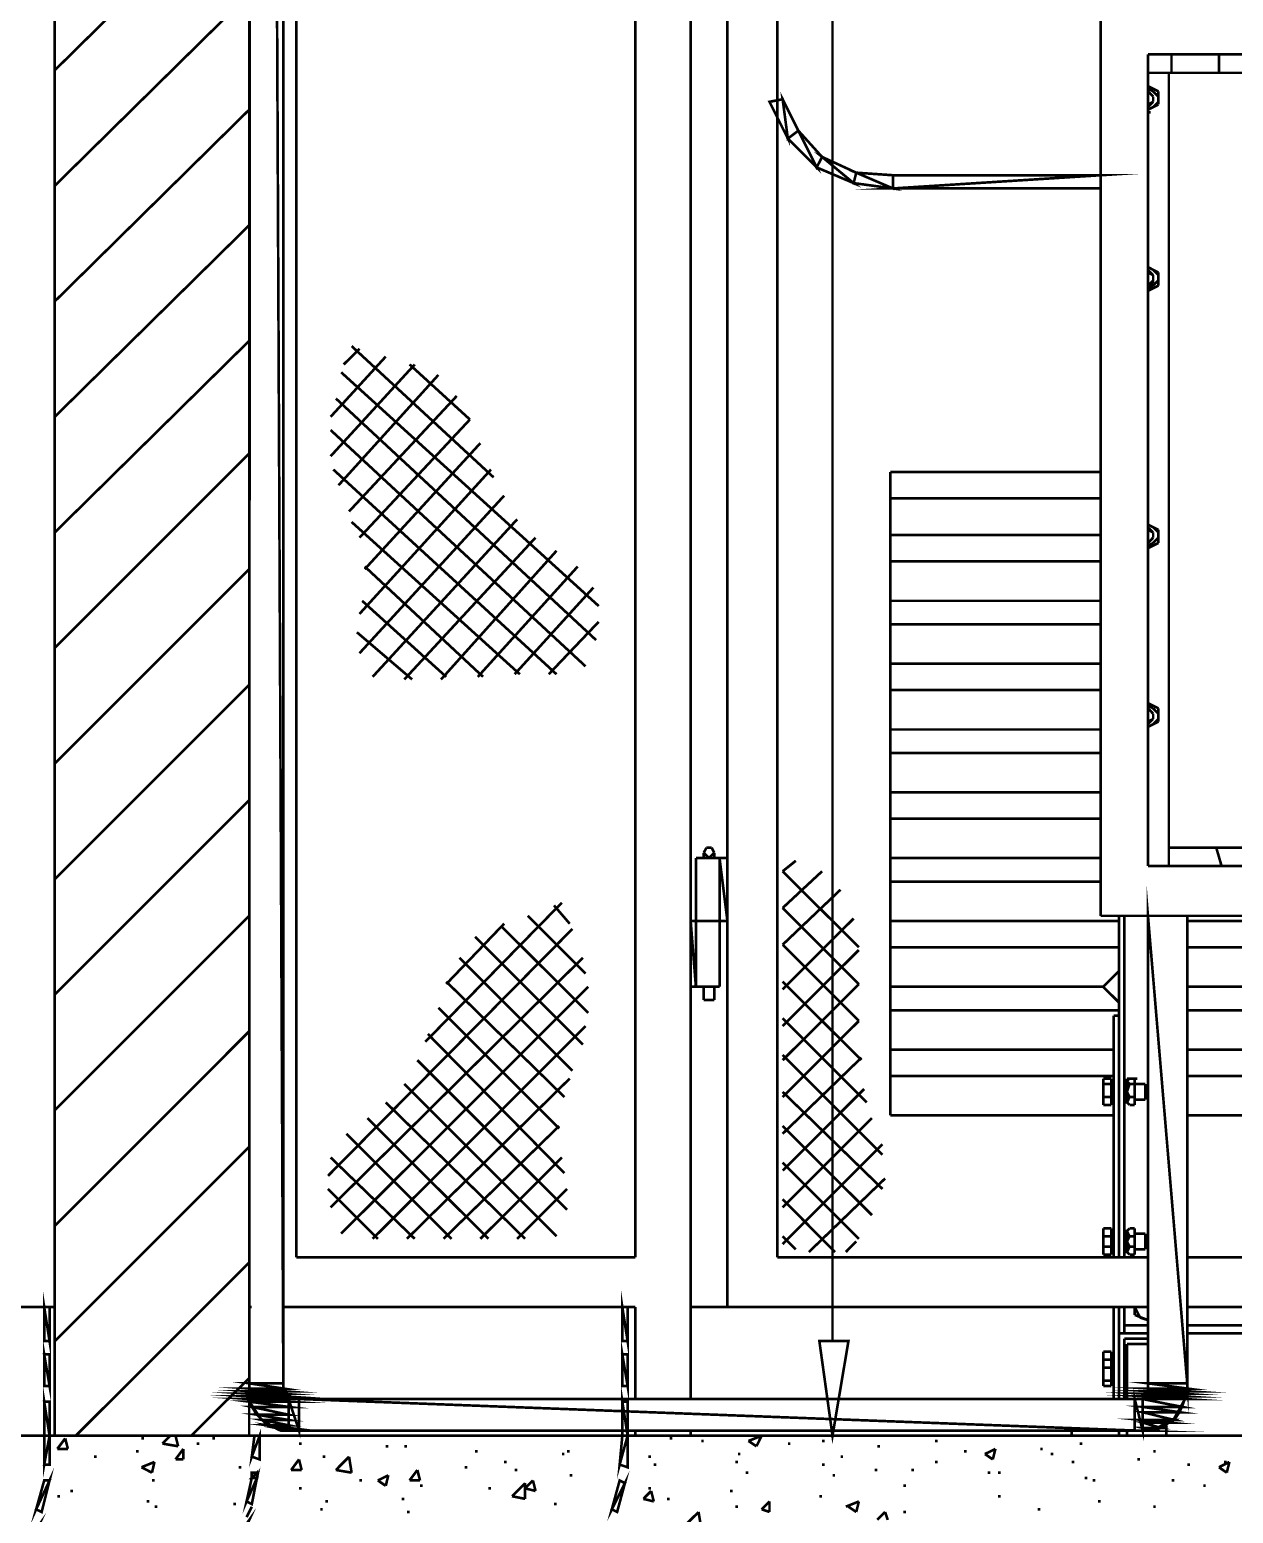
# Model space of a CAD drawing. Extents: x 0 to 210, y 0 to 297.
# Drawn here: x 104.27 to 123.69, y 159.35 to 183.3 of the extents above; entities that cross this region are included whole.
import ezdxf

# ---------------------------------------------------------------- set-up
doc = ezdxf.new("R2010")
doc.units = 0
doc.header["$MEASUREMENT"] = 0
for name, color, linetype in [('C00-00-00-BLACK', 7, 'Continuous'), ('C00-00-FF', 5, 'Continuous'), ('C00-7E-FF', 150, 'Continuous'), ('C00-FF-00', 3, 'Continuous'), ('CC6-C8-CA', 254, 'Continuous'), ('CFF-00-00', 1, 'Continuous')]:
    doc.layers.add(name, color=color, linetype=linetype)

msp = doc.modelspace()

# ---------------------------------------------------------------- linework, layer by layer
at = {"layer": 'C00-00-00-BLACK', "const_width": 0.0423}
for points in [[(104.672, 273.611), (104.672, 160.605)], [(107.81, 273.611), (107.81, 160.605)], [(107.81, 161.198), (107.852, 273.018)], [(108.361, 273.018), (108.361, 161.367)], [(107.81, 242.71), (107.81, 160.605)], [(114.935, 161.198), (114.935, 197.948)], [(115.528, 162.682), (115.528, 197.948)], [(114.044, 163.486), (114.044, 197.186)], [(116.334, 163.486), (116.334, 197.186)], [(108.572, 163.486), (108.572, 188.835)], [(104.672, 182.646), (107.81, 185.74)], [(104.672, 180.782), (107.81, 183.874)], [(121.55, 183.705), (121.55, 168.997)], [(122.315, 182.902), (134.784, 182.902)], [(122.315, 182.902), (122.315, 169.802)], [(122.695, 182.902), (122.695, 182.605)], [(123.46, 182.902), (123.46, 182.605)], [(122.315, 182.605), (134.784, 182.605)], [(122.652, 182.605), (122.652, 169.802)], [(122.484, 182.306), (122.315, 182.39)], [(122.399, 182.306), (122.315, 182.348)], [(122.399, 182.221), (122.315, 182.306)], [(122.399, 182.221), (122.315, 182.306)], [(122.484, 182.221), (122.399, 182.306)], [(122.484, 182.094), (122.484, 182.306)], [(104.672, 178.916), (107.81, 182.01)], [(122.315, 182.094), (122.399, 182.137)], [(122.315, 182.051), (122.399, 182.137)], [(122.315, 182.01), (122.484, 182.094)], [(122.315, 182.01), (122.399, 182.051)], [(122.399, 182.137), (122.399, 182.221)], [(122.399, 182.137), (122.399, 182.221)], [(122.399, 182.051), (122.484, 182.137)], [(122.484, 182.137), (122.484, 182.221)], [(122.315, 181.967), (122.356, 181.967)], [(104.672, 177.052), (107.81, 180.144)], [(122.399, 179.425), (122.315, 179.468)], [(122.484, 179.382), (122.315, 179.468)], [(122.399, 179.339), (122.315, 179.425)], [(122.399, 179.339), (122.315, 179.382)], [(122.484, 179.339), (122.399, 179.425)], [(122.484, 179.171), (122.484, 179.382)], [(122.315, 179.171), (122.399, 179.255)], [(122.315, 179.171), (122.399, 179.213)], [(122.315, 179.129), (122.399, 179.171)], [(122.315, 179.086), (122.484, 179.171)], [(122.399, 179.213), (122.399, 179.339)], [(122.399, 179.255), (122.399, 179.339)], [(122.399, 179.171), (122.484, 179.255)], [(122.484, 179.255), (122.484, 179.339)], [(104.672, 175.186), (107.81, 178.279)], [(111.755, 176.075), (109.463, 178.194)], [(109.124, 177.052), (110.014, 178.025)], [(109.336, 177.898), (109.59, 178.151)], [(109.124, 176.416), (110.482, 177.898)], [(109.252, 175.948), (110.863, 177.728)], [(113.451, 173.998), (109.294, 177.771)], [(111.372, 177.009), (110.398, 177.898)], [(113.409, 173.448), (109.209, 177.348)], [(109.422, 175.525), (111.16, 177.389)], [(109.59, 175.102), (111.372, 177.009)], [(113.239, 173.024), (109.124, 176.839)], [(109.675, 174.593), (111.54, 176.627)], [(104.672, 173.32), (107.81, 176.459)], [(112.77, 172.897), (109.167, 176.202)], [(109.59, 173.871), (111.712, 176.202)], [(121.55, 176.16), (118.157, 176.16)], [(118.157, 176.16), (118.157, 165.775)], [(109.59, 173.236), (111.924, 175.779)], [(112.178, 172.897), (109.463, 175.355)], [(109.802, 172.855), (112.135, 175.398)], [(122.399, 175.27), (122.315, 175.313)], [(122.484, 175.229), (122.315, 175.313)], [(110.313, 172.813), (112.431, 175.102)], [(122.399, 175.186), (122.315, 175.27)], [(122.399, 175.186), (122.315, 175.229)], [(122.315, 175.016), (122.399, 175.102)], [(122.315, 175.016), (122.399, 175.102)], [(122.484, 175.186), (122.399, 175.27)], [(122.399, 175.102), (122.399, 175.186)], [(122.399, 175.102), (122.399, 175.186)], [(122.399, 175.016), (122.484, 175.102)], [(122.484, 175.016), (122.484, 175.229)], [(122.484, 175.102), (122.484, 175.186)], [(110.906, 172.813), (112.77, 174.89)], [(122.315, 174.974), (122.399, 175.016)], [(122.315, 174.932), (122.484, 175.016)], [(104.672, 171.456), (107.81, 174.593)], [(111.585, 172.855), (109.675, 174.636)], [(111.499, 172.855), (113.112, 174.636)], [(112.094, 172.897), (113.366, 174.297)], [(110.99, 172.855), (109.633, 174.082)], [(112.644, 172.897), (113.451, 173.744)], [(110.44, 172.813), (109.548, 173.575)], [(104.672, 169.59), (107.81, 172.727)], [(122.484, 172.347), (122.315, 172.431)], [(122.399, 172.347), (122.315, 172.39)], [(122.399, 172.26), (122.315, 172.347)], [(122.399, 172.26), (122.315, 172.347)], [(122.315, 172.091), (122.399, 172.175)], [(122.315, 172.132), (122.399, 172.175)], [(122.484, 172.26), (122.399, 172.347)], [(122.399, 172.175), (122.399, 172.26)], [(122.399, 172.175), (122.399, 172.26)], [(122.399, 172.091), (122.484, 172.175)], [(122.484, 172.132), (122.484, 172.347)], [(122.484, 172.175), (122.484, 172.26)], [(122.315, 172.048), (122.484, 172.132)], [(122.315, 172.048), (122.399, 172.091)], [(104.672, 167.725), (107.81, 170.863)], [(115.189, 170.098), (115.146, 170.013)], [(115.232, 170.098), (115.189, 170.098)], [(115.274, 170.098), (115.232, 170.098)], [(115.316, 170.013), (115.274, 170.098)], [(122.652, 170.098), (134.486, 170.098)], [(123.503, 169.802), (123.417, 170.098)], [(115.019, 167.852), (115.019, 169.929)], [(115.019, 169.929), (115.528, 169.929)], [(115.146, 169.929), (115.146, 170.013)], [(115.146, 170.013), (115.189, 169.972)], [(115.189, 169.972), (115.232, 169.929)], [(115.232, 169.929), (115.274, 169.972)], [(115.274, 169.972), (115.316, 170.013)], [(115.316, 169.929), (115.316, 170.013)], [(115.401, 167.852), (115.401, 169.929)], [(115.401, 169.929), (115.401, 168.913)], [(115.528, 168.913), (115.401, 169.929)], [(115.401, 169.929), (115.528, 169.929)], [(115.528, 168.913), (115.401, 169.929)], [(115.528, 169.929), (115.528, 168.913)], [(116.419, 169.716), (116.632, 169.886)], [(122.315, 169.802), (134.784, 169.802)], [(116.419, 169.716), (117.65, 168.49)], [(116.419, 169.124), (117.055, 169.716)], [(116.419, 168.531), (117.354, 169.42)], [(110.651, 166.963), (112.856, 169.209)], [(112.983, 168.87), (112.729, 169.166)], [(116.419, 169.124), (117.65, 167.895)], [(104.672, 165.859), (107.81, 168.997)], [(110.99, 167.895), (111.924, 168.87)], [(113.282, 167.429), (111.882, 168.827)], [(113.239, 168.063), (112.305, 168.997)], [(114.935, 168.913), (115.528, 168.913)], [(114.935, 168.913), (114.935, 167.852)], [(115.019, 167.852), (114.935, 168.913)], [(114.935, 168.913), (115.019, 168.913)], [(115.019, 167.852), (114.935, 168.913)], [(115.019, 168.913), (115.019, 167.852)], [(115.401, 168.913), (115.528, 168.913)], [(116.419, 167.809), (117.565, 168.954)], [(121.55, 168.997), (135.588, 168.997)], [(121.849, 168.997), (121.849, 163.486)], [(121.933, 163.486), (121.933, 168.997)], [(122.949, 161.324), (122.949, 168.997), (122.315, 168.997), (122.315, 161.324)], [(124.01, 168.913), (122.949, 168.913)], [(109.083, 164.801), (113.027, 168.786)], [(113.196, 166.92), (111.456, 168.658)], [(116.419, 168.531), (117.65, 167.301)], [(116.419, 167.217), (117.65, 168.447)], [(109.124, 164.292), (113.196, 168.321)], [(113.027, 166.497), (111.202, 168.321)], [(121.593, 167.852), (121.849, 168.106)], [(112.897, 166.072), (110.99, 167.936)], [(116.419, 167.936), (117.691, 166.667)], [(116.419, 166.667), (117.65, 167.895)], [(109.294, 163.867), (113.282, 167.852)], [(114.935, 167.852), (115.401, 167.852)], [(114.935, 167.852), (115.019, 167.852)], [(115.146, 167.852), (115.146, 167.64)], [(115.146, 167.64), (115.316, 167.64)], [(115.316, 167.852), (115.316, 167.64)], [(121.849, 167.597), (121.593, 167.852)], [(112.813, 165.563), (110.863, 167.513)], [(121.849, 167.386), (121.763, 167.386)], [(121.763, 167.386), (121.763, 163.486)], [(109.802, 163.783), (113.239, 167.217)], [(116.419, 167.343), (117.777, 165.986)], [(116.419, 166.072), (117.65, 167.301)], [(104.672, 163.993), (107.81, 167.133)], [(112.897, 164.844), (110.694, 167.09)], [(112.94, 164.251), (110.524, 166.667)], [(116.419, 166.751), (118.03, 165.14)], [(116.419, 165.479), (117.691, 166.708)], [(112.77, 163.825), (110.313, 166.285)], [(110.355, 163.783), (112.983, 166.371)], [(116.419, 164.885), (117.734, 166.201)], [(121.593, 166.371), (121.722, 166.371)], [(121.593, 166.371), (121.593, 165.986)], [(121.593, 166.371), (121.634, 166.371)], [(121.593, 166.371), (121.593, 166.328)], [(121.593, 166.328), (121.593, 166.285)], [(121.722, 166.285), (121.593, 166.285)], [(121.593, 166.285), (121.593, 166.156)], [(121.722, 166.371), (121.722, 165.943)], [(121.722, 166.328), (121.763, 166.328)], [(121.976, 166.328), (121.933, 166.328)], [(122.018, 166.371), (121.976, 166.328)], [(122.018, 166.371), (121.976, 166.371)], [(121.976, 165.986), (121.976, 166.371)], [(121.976, 166.328), (122.018, 166.285)], [(122.018, 166.285), (121.976, 166.156)], [(122.102, 166.371), (122.018, 166.371)], [(122.018, 166.285), (122.102, 166.285)], [(122.102, 165.986), (122.102, 166.371)], [(122.102, 166.328), (122.102, 166.371)], [(122.102, 166.371), (122.145, 166.371)], [(122.102, 166.285), (122.102, 166.328)], [(122.102, 166.156), (122.102, 166.285)], [(122.102, 166.285), (122.272, 166.285)], [(122.272, 166.285), (122.272, 166.029)], [(112.263, 163.783), (110.014, 165.986)], [(116.419, 166.156), (118.03, 164.589)], [(121.593, 166.156), (121.593, 166.072)], [(121.722, 166.072), (121.593, 166.072)], [(121.593, 166.072), (121.593, 165.986)], [(121.593, 165.986), (121.593, 165.943)], [(121.593, 165.943), (121.593, 165.986)], [(121.722, 165.986), (121.763, 165.986)], [(121.976, 165.986), (121.933, 165.986)], [(121.976, 166.156), (122.018, 166.072)], [(122.018, 166.072), (121.976, 165.986)], [(121.976, 165.986), (122.018, 165.943)], [(122.018, 165.943), (121.976, 165.986)], [(122.018, 166.072), (122.102, 166.072)], [(122.102, 166.072), (122.102, 166.156)], [(122.102, 165.986), (122.102, 166.072)], [(122.102, 166.029), (122.272, 166.029)], [(122.102, 165.986), (122.102, 165.943)], [(122.102, 165.943), (122.102, 165.986)], [(111.671, 163.783), (109.718, 165.733)], [(116.419, 164.292), (117.861, 165.733)], [(121.763, 165.775), (118.157, 165.775)], [(121.593, 165.943), (121.722, 165.943)], [(122.102, 165.943), (122.018, 165.943)], [(122.949, 165.775), (134.486, 165.775)], [(111.075, 163.783), (109.379, 165.479)], [(110.947, 163.783), (112.813, 165.606)], [(116.419, 165.606), (117.861, 164.166)], [(104.672, 162.132), (107.81, 165.267)], [(116.419, 163.697), (118.03, 165.31)], [(110.482, 163.783), (109.124, 165.097)], [(111.54, 163.783), (112.856, 165.097)], [(116.419, 165.013), (117.65, 163.783)], [(116.842, 163.57), (118.073, 164.758)], [(109.886, 163.783), (109.083, 164.589)], [(112.135, 163.783), (112.94, 164.589)], [(116.419, 164.421), (117.265, 163.57)], [(116.419, 163.825), (116.632, 163.613)], [(121.593, 163.952), (121.722, 163.952)], [(121.593, 163.909), (121.593, 163.952)], [(121.593, 163.952), (121.593, 163.909)], [(121.593, 163.909), (121.593, 163.825)], [(121.593, 163.909), (121.593, 163.57)], [(121.722, 163.825), (121.593, 163.825)], [(121.593, 163.825), (121.593, 163.74)], [(121.722, 163.952), (121.722, 163.529)], [(121.722, 163.909), (121.763, 163.909)], [(121.976, 163.909), (121.933, 163.909)], [(122.018, 163.952), (121.976, 163.909)], [(122.018, 163.952), (121.976, 163.909)], [(121.976, 163.909), (122.018, 163.825)], [(121.976, 163.57), (121.976, 163.909)], [(122.018, 163.825), (121.976, 163.74)], [(122.102, 163.952), (122.018, 163.952)], [(122.018, 163.825), (122.102, 163.825)], [(122.102, 163.952), (122.102, 163.909)], [(122.102, 163.909), (122.102, 163.952)], [(122.102, 163.825), (122.102, 163.909)], [(122.102, 163.57), (122.102, 163.909)], [(122.102, 163.867), (122.272, 163.867)], [(122.102, 163.74), (122.102, 163.825)], [(122.272, 163.867), (122.272, 163.613)], [(117.438, 163.57), (117.607, 163.74)], [(121.593, 163.74), (121.593, 163.656)], [(121.722, 163.656), (121.593, 163.656)], [(121.593, 163.656), (121.593, 163.57)], [(121.593, 163.57), (121.593, 163.529)], [(121.593, 163.529), (121.593, 163.57)], [(121.722, 163.57), (121.763, 163.57)], [(121.976, 163.57), (121.933, 163.57)], [(121.976, 163.74), (122.018, 163.656)], [(122.018, 163.656), (121.976, 163.57)], [(122.018, 163.529), (121.976, 163.57)], [(121.976, 163.57), (122.018, 163.529)], [(122.018, 163.656), (122.102, 163.656)], [(122.102, 163.656), (122.102, 163.74)], [(122.102, 163.57), (122.102, 163.656)], [(122.102, 163.613), (122.272, 163.613)], [(122.102, 163.529), (122.102, 163.57)], [(122.102, 163.529), (122.102, 163.57)], [(105.011, 160.605), (107.81, 163.401)], [(108.572, 163.486), (114.044, 163.486)], [(116.334, 163.486), (122.315, 163.486)], [(121.593, 163.529), (121.722, 163.529)], [(122.102, 163.529), (122.018, 163.529)], [(122.949, 163.486), (147.505, 163.486)], [(104.672, 162.682), (96.1471, 162.682)], [(107.81, 162.682), (107.852, 162.682)], [(107.81, 162.682), (107.852, 162.682)], [(108.361, 162.682), (114.044, 162.682)], [(114.044, 162.682), (108.361, 162.682)], [(114.044, 161.198), (114.044, 162.682)], [(114.935, 162.682), (122.315, 162.682)], [(122.315, 162.682), (114.935, 162.682)], [(121.763, 162.682), (121.763, 161.198)], [(121.849, 162.682), (121.849, 161.198)], [(121.933, 162.682), (121.933, 162.258)], [(122.102, 162.682), (122.145, 162.597)], [(122.102, 162.682), (122.102, 162.555)], [(122.145, 162.597), (122.188, 162.512)], [(122.949, 162.682), (148.27, 162.682)], [(148.27, 162.682), (122.949, 162.682)], [(121.933, 162.385), (122.315, 162.385)], [(122.102, 162.555), (122.315, 162.471)], [(122.188, 162.512), (122.315, 162.471)], [(122.949, 162.385), (135.165, 162.385)], [(121.849, 162.258), (122.315, 162.258)], [(121.933, 162.173), (121.933, 161.198)], [(121.933, 162.173), (122.315, 162.173)], [(122.949, 162.258), (135.25, 162.258)], [(121.593, 161.96), (121.593, 161.917)], [(121.593, 161.96), (121.593, 161.917)], [(121.593, 161.96), (121.722, 161.96)], [(121.593, 161.917), (121.593, 161.79)], [(121.593, 161.917), (121.593, 161.833)], [(121.722, 161.96), (121.722, 161.536)], [(121.722, 161.917), (121.763, 161.917)], [(121.976, 162.086), (121.976, 161.198)], [(121.976, 162.086), (122.315, 162.086)], [(121.593, 161.833), (121.593, 161.747)], [(121.593, 161.833), (121.593, 161.79)], [(121.593, 161.833), (121.722, 161.833)], [(121.593, 161.833), (121.593, 161.79)], [(121.722, 161.833), (121.593, 161.833)], [(121.593, 161.79), (121.593, 161.41)], [(121.593, 161.747), (121.593, 161.706)], [(121.593, 161.747), (121.593, 161.578)], [(121.722, 161.706), (121.593, 161.706)], [(121.593, 161.706), (121.593, 161.621)], [(121.722, 161.833), (121.722, 161.41)], [(121.722, 161.79), (121.763, 161.79)], [(106.875, 160.605), (107.81, 161.536)], [(121.593, 161.621), (121.593, 161.494)], [(121.593, 161.494), (121.593, 161.451)], [(121.722, 161.494), (121.593, 161.494)], [(121.593, 161.451), (121.593, 161.41)], [(121.593, 161.41), (121.634, 161.41)], [(121.593, 161.41), (121.722, 161.41)], [(121.722, 161.451), (121.763, 161.451)], [(122.315, 161.451), (122.949, 161.451)], [(107.81, 161.198), (107.83, 161.134), (108.005, 160.865), (108.286, 160.7), (108.361, 160.689)], [(107.81, 161.198), (107.81, 161.198), (107.81, 161.155), (107.81, 161.155)], [(108.361, 161.367), (108.361, 161.335), (108.456, 161.24), (108.487, 161.24)], [(108.445, 161.198), (108.445, 160.689)], [(108.487, 161.198), (122.229, 161.198)], [(108.614, 161.198), (108.614, 160.689)], [(121.849, 161.198), (121.763, 161.198)], [(121.849, 161.198), (121.933, 161.198)], [(122.102, 161.198), (122.145, 161.198)], [(122.229, 161.198), (122.239, 161.209), (122.315, 161.295), (122.315, 161.324)], [(122.229, 161.198), (122.272, 161.198)], [(122.272, 160.689), (122.388, 160.689), (122.736, 160.88), (122.937, 161.24), (122.949, 161.324)], [(122.315, 161.367), (122.949, 161.367)], [(122.272, 160.689), (108.318, 160.689)], [(114.044, 160.605), (114.044, 160.689)], [(114.935, 160.605), (114.935, 160.689)], [(121.084, 160.605), (121.084, 160.689)], [(121.084, 160.689), (121.763, 160.689)], [(121.849, 160.689), (121.849, 160.605)], [(121.976, 160.689), (121.976, 160.605)], [(122.611, 160.774), (122.611, 160.605)], [(154.503, 160.605), (64.2112, 160.605)], [(104.714, 160.393), (104.841, 160.562)], [(104.884, 160.393), (104.841, 160.562)], [(105.815, 160.605), (105.859, 160.605)], [(106.072, 160.562), (106.114, 160.562)], [(106.411, 160.478), (106.537, 160.605)], [(106.411, 160.478), (106.664, 160.435)], [(106.664, 160.435), (106.621, 160.605)], [(106.96, 160.478), (107.003, 160.478)], [(107.214, 160.562), (107.257, 160.562)], [(108.614, 160.478), (108.657, 160.478)], [(114.596, 160.562), (114.639, 160.562)], [(115.105, 160.52), (115.146, 160.52)], [(115.189, 160.605), (115.232, 160.605)], [(115.867, 160.52), (116.08, 160.605)], [(115.867, 160.52), (115.997, 160.435)], [(115.997, 160.435), (116.08, 160.605)], [(116.503, 160.478), (116.546, 160.478)], [(117.055, 160.52), (117.096, 160.52)], [(118.88, 160.52), (118.922, 160.52)], [(121.211, 160.478), (121.254, 160.478)], [(122.229, 160.605), (122.272, 160.605)], [(104.714, 160.393), (104.884, 160.393)], [(105.307, 160.266), (105.35, 160.266)], [(105.986, 160.351), (106.029, 160.351)], [(106.621, 160.223), (106.748, 160.393)], [(106.621, 160.223), (106.748, 160.223)], [(106.748, 160.223), (106.748, 160.393)], [(108.487, 160.052), (108.614, 160.223)], [(108.657, 160.052), (108.614, 160.223)], [(108.997, 160.266), (109.04, 160.266)], [(109.209, 160.052), (109.422, 160.266)], [(109.463, 160.009), (109.422, 160.266)], [(110.014, 160.435), (110.056, 160.435)], [(110.313, 160.435), (110.355, 160.435)], [(111.456, 160.351), (111.499, 160.351)], [(112.856, 160.309), (112.897, 160.309)], [(112.94, 160.351), (112.983, 160.351)], [(114.254, 160.266), (114.297, 160.266)], [(115.697, 160.309), (115.739, 160.309)], [(117.354, 160.266), (117.395, 160.266)], [(117.946, 160.435), (117.988, 160.435)], [(119.345, 160.351), (119.388, 160.351)], [(119.684, 160.309), (119.853, 160.393)], [(119.684, 160.309), (119.811, 160.223)], [(119.811, 160.223), (119.853, 160.393)], [(120.576, 160.393), (120.618, 160.393)], [(120.745, 160.309), (120.788, 160.309)], [(122.145, 160.223), (122.188, 160.223)], [(122.399, 160.351), (122.441, 160.351)], [(106.072, 160.096), (106.282, 160.182)], [(106.072, 160.096), (106.241, 160.009)], [(106.241, 160.009), (106.282, 160.182)], [(107.64, 160.096), (107.683, 160.096)], [(108.487, 160.052), (108.657, 160.052)], [(109.209, 160.052), (109.463, 160.009)], [(109.886, 159.883), (110.056, 159.967)], [(110.014, 159.797), (110.056, 159.967)], [(110.398, 159.883), (110.524, 160.052)], [(110.567, 159.883), (110.524, 160.052)], [(111.286, 160.096), (111.329, 160.096)], [(111.924, 160.182), (111.967, 160.182)], [(112.094, 160.052), (112.135, 160.052)], [(112.983, 159.967), (113.027, 159.967)], [(114.34, 160.139), (114.383, 160.139)], [(115.655, 160.182), (115.697, 160.182)], [(115.824, 160.009), (115.867, 160.009)], [(117.055, 160.139), (117.096, 160.139)], [(117.224, 159.967), (117.265, 159.967)], [(117.904, 160.052), (117.946, 160.052)], [(118.496, 160.052), (118.539, 160.052)], [(118.88, 160.182), (118.922, 160.182)], [(119.727, 160.009), (119.769, 160.009)], [(119.896, 160.009), (119.939, 160.009)], [(121.084, 160.182), (121.127, 160.182)], [(122.949, 160.139), (122.991, 160.139)], [(123.46, 160.096), (123.629, 160.182)], [(123.46, 160.096), (123.587, 160.009)], [(123.544, 160.182), (123.587, 160.182)], [(123.587, 160.009), (123.629, 160.182)], [(106.241, 159.883), (106.282, 159.883)], [(108.614, 159.756), (108.657, 159.756)], [(109.59, 159.883), (109.633, 159.883)], [(109.886, 159.883), (110.014, 159.797)], [(110.398, 159.883), (110.567, 159.883)], [(110.567, 159.797), (110.61, 159.797)], [(111.671, 159.756), (111.712, 159.756)], [(112.051, 159.628), (112.263, 159.84)], [(112.263, 159.756), (112.39, 159.883)], [(112.263, 159.586), (112.263, 159.84)], [(112.263, 159.756), (112.431, 159.713)], [(112.431, 159.713), (112.39, 159.883)], [(114.254, 159.756), (114.297, 159.756)], [(118.369, 159.797), (118.412, 159.797)], [(121.295, 159.924), (121.338, 159.924)], [(121.423, 159.883), (121.465, 159.883)], [(122.695, 159.883), (122.738, 159.883)], [(123.206, 159.797), (123.248, 159.797)], [(104.714, 159.628), (104.757, 159.628)], [(104.925, 159.713), (104.968, 159.713)], [(106.156, 159.544), (106.198, 159.544)], [(107.556, 159.501), (107.599, 159.501)], [(109.04, 159.544), (109.083, 159.544)], [(110.271, 159.586), (110.313, 159.586)], [(112.051, 159.628), (112.263, 159.586)], [(112.729, 159.501), (112.77, 159.501)], [(114.171, 159.586), (114.297, 159.713)], [(114.171, 159.586), (114.34, 159.544)], [(114.34, 159.544), (114.297, 159.713)], [(114.554, 159.586), (114.596, 159.586)], [(115.571, 159.713), (115.612, 159.713)], [(116.08, 159.417), (116.207, 159.544)], [(116.207, 159.374), (116.207, 159.544)], [(117.012, 159.628), (117.055, 159.628)], [(117.438, 159.46), (117.65, 159.544)], [(117.607, 159.374), (117.65, 159.544)], [(119.896, 159.628), (119.939, 159.628)], [(121.507, 159.544), (121.55, 159.544)], [(106.282, 159.46), (106.325, 159.46)], [(108.956, 159.417), (108.997, 159.417)], [(108.956, 159.417), (108.997, 159.417)], [(110.355, 159.374), (110.398, 159.374)], [(114.85, 159.163), (115.062, 159.374)], [(115.105, 159.121), (115.062, 159.374)], [(115.655, 159.46), (115.697, 159.46)], [(116.08, 159.417), (116.207, 159.374)], [(117.481, 159.46), (117.607, 159.374)], [(117.946, 159.247), (118.073, 159.374)], [(118.116, 159.247), (118.073, 159.374)], [(118.369, 159.374), (118.412, 159.374)], [(120.534, 159.417), (120.576, 159.417)], [(122.399, 159.46), (122.441, 159.46)]]:
    msp.add_lwpolyline(points, dxfattribs=at)
at = {"layer": 'C00-00-FF', "const_width": 0.0423}
msp.add_lwpolyline([(107.852, 159.46), (107.768, 159.29)], dxfattribs=at)
at = {"layer": 'C00-7E-FF', "const_width": 0.0423}
for points in [[(117.224, 162.132), (117.224, 185.74)], [(116.759, 160.605), (116.8, 160.605)]]:
    msp.add_lwpolyline(points, dxfattribs=at)
msp.add_lwpolyline([(117.012, 162.132), (117.481, 162.132), (117.224, 160.605), (117.012, 162.132)], close=True, dxfattribs=at)
at = {"layer": 'C00-7E-FF'}
msp.add_lwpolyline([(117.012, 162.132), (117.481, 162.132), (117.224, 160.605), (117.012, 162.132)], close=True, dxfattribs=at)
at = {"layer": 'C00-FF-00', "const_width": 0.0423}
for points in [[(121.55, 175.736), (118.157, 175.736)], [(121.55, 175.143), (118.157, 175.143)], [(121.55, 174.72), (118.157, 174.72)], [(121.55, 174.082), (118.157, 174.082)], [(121.55, 173.702), (118.157, 173.702)], [(121.55, 173.066), (118.157, 173.066)], [(121.55, 172.643), (118.157, 172.643)], [(121.55, 172.005), (118.157, 172.005)], [(121.55, 171.625), (118.157, 171.625)], [(118.157, 170.99), (121.55, 170.99)], [(121.55, 170.567), (118.157, 170.567)], [(121.55, 169.929), (118.157, 169.929)], [(121.55, 169.548), (118.157, 169.548)], [(121.849, 168.913), (118.157, 168.913)], [(121.849, 168.49), (118.157, 168.49)], [(134.486, 168.49), (122.949, 168.49)], [(121.593, 167.852), (118.157, 167.852)], [(134.486, 167.852), (122.949, 167.852)], [(121.849, 167.47), (118.157, 167.47)], [(134.486, 167.47), (122.949, 167.47)], [(121.763, 166.836), (118.157, 166.836)], [(134.486, 166.836), (122.949, 166.836)], [(121.763, 166.412), (118.157, 166.412)], [(134.486, 166.412), (122.949, 166.412)], [(104.502, 162.682), (104.588, 162.682)], [(113.832, 162.682), (113.917, 162.682)]]:
    msp.add_lwpolyline(points, dxfattribs=at)
for points in [[(104.502, 162.132), (104.588, 162.132), (104.502, 162.682), (104.502, 162.132)], [(113.832, 162.132), (113.917, 162.132), (113.832, 162.682), (113.832, 162.132)], [(104.588, 162.132), (104.502, 162.682), (104.588, 162.682), (104.588, 162.132)], [(113.917, 162.132), (113.832, 162.682), (113.917, 162.682), (113.917, 162.132)], [(104.502, 161.41), (104.588, 161.41), (104.502, 161.917), (104.502, 161.41)], [(113.832, 161.41), (113.917, 161.41), (113.832, 161.917), (113.832, 161.41)], [(104.588, 161.41), (104.502, 161.917), (104.588, 161.917), (104.588, 161.41)], [(113.917, 161.41), (113.832, 161.917), (113.917, 161.917), (113.917, 161.41)], [(104.502, 160.605), (104.588, 160.605), (104.502, 161.155), (104.502, 160.605)], [(113.832, 160.605), (113.917, 160.605), (113.832, 161.155), (113.832, 160.605)], [(104.588, 160.605), (104.502, 161.155), (104.588, 161.155), (104.588, 160.605)], [(113.917, 160.605), (113.832, 161.155), (113.917, 161.155), (113.917, 160.605)], [(104.588, 160.139), (104.502, 160.139), (104.588, 160.605), (104.588, 160.139)], [(107.979, 160.223), (107.852, 160.266), (107.979, 160.605), (107.979, 160.223)], [(113.917, 160.096), (113.789, 160.139), (113.917, 160.605), (113.917, 160.096)], [(104.502, 160.139), (104.588, 160.605), (104.502, 160.605), (104.502, 160.139)], [(107.852, 160.266), (107.979, 160.605), (107.895, 160.605), (107.852, 160.266)], [(113.789, 160.139), (113.917, 160.605), (113.832, 160.605), (113.789, 160.139)], [(104.461, 159.374), (104.372, 159.417), (104.588, 159.883), (104.461, 159.374)], [(107.852, 159.501), (107.768, 159.544), (107.936, 159.924), (107.852, 159.501)], [(107.936, 159.924), (107.852, 159.924), (107.936, 160.009), (107.936, 159.924)], [(107.852, 159.924), (107.936, 160.009), (107.852, 160.009), (107.852, 159.924)], [(113.748, 159.374), (113.662, 159.417), (113.874, 159.84), (113.748, 159.374)], [(104.372, 159.417), (104.588, 159.883), (104.502, 159.883), (104.372, 159.417)], [(107.768, 159.544), (107.936, 159.924), (107.852, 159.924), (107.768, 159.544)], [(113.662, 159.417), (113.874, 159.84), (113.789, 159.883), (113.662, 159.417)], [(104.203, 158.698), (104.119, 158.739), (104.418, 159.163), (104.203, 158.698)], [(107.599, 158.782), (107.513, 158.824), (107.812, 159.247), (107.599, 158.782)]]:
    msp.add_lwpolyline(points, close=True, dxfattribs=at)
at = {"layer": 'C00-FF-00'}
for points in [[(104.502, 162.132), (104.588, 162.132), (104.502, 162.682), (104.502, 162.132)], [(104.588, 162.132), (104.502, 162.682), (104.588, 162.682), (104.588, 162.132)], [(113.832, 162.132), (113.917, 162.132), (113.832, 162.682), (113.832, 162.132)], [(113.917, 162.132), (113.832, 162.682), (113.917, 162.682), (113.917, 162.132)], [(104.502, 161.41), (104.588, 161.41), (104.502, 161.917), (104.502, 161.41)], [(104.588, 161.41), (104.502, 161.917), (104.588, 161.917), (104.588, 161.41)], [(113.832, 161.41), (113.917, 161.41), (113.832, 161.917), (113.832, 161.41)], [(113.917, 161.41), (113.832, 161.917), (113.917, 161.917), (113.917, 161.41)], [(104.502, 160.605), (104.588, 160.605), (104.502, 161.155), (104.502, 160.605)], [(104.588, 160.605), (104.502, 161.155), (104.588, 161.155), (104.588, 160.605)], [(113.832, 160.605), (113.917, 160.605), (113.832, 161.155), (113.832, 160.605)], [(113.917, 160.605), (113.832, 161.155), (113.917, 161.155), (113.917, 160.605)], [(104.588, 160.139), (104.502, 160.139), (104.588, 160.605), (104.588, 160.139)], [(104.502, 160.139), (104.588, 160.605), (104.502, 160.605), (104.502, 160.139)], [(107.979, 160.223), (107.852, 160.266), (107.979, 160.605), (107.979, 160.223)], [(107.852, 160.266), (107.979, 160.605), (107.895, 160.605), (107.852, 160.266)], [(113.917, 160.096), (113.789, 160.139), (113.917, 160.605), (113.917, 160.096)], [(113.789, 160.139), (113.917, 160.605), (113.832, 160.605), (113.789, 160.139)], [(107.936, 159.924), (107.852, 159.924), (107.936, 160.009), (107.936, 159.924)], [(107.852, 159.924), (107.936, 160.009), (107.852, 160.009), (107.852, 159.924)], [(104.461, 159.374), (104.372, 159.417), (104.588, 159.883), (104.461, 159.374)], [(104.372, 159.417), (104.588, 159.883), (104.502, 159.883), (104.372, 159.417)], [(107.852, 159.501), (107.768, 159.544), (107.936, 159.924), (107.852, 159.501)], [(107.768, 159.544), (107.936, 159.924), (107.852, 159.924), (107.768, 159.544)], [(113.662, 159.417), (113.874, 159.84), (113.789, 159.883), (113.662, 159.417)], [(113.748, 159.374), (113.662, 159.417), (113.874, 159.84), (113.748, 159.374)]]:
    msp.add_lwpolyline(points, close=True, dxfattribs=at)
at = {"layer": 'CC6-C8-CA', "const_width": 0.0423}
for points in [[(107.852, 273.018), (108.361, 161.451), (107.81, 161.451), (107.852, 273.018)], [(108.361, 273.018), (107.852, 273.018), (108.361, 161.451), (108.361, 273.018)], [(122.315, 168.997), (122.949, 161.451), (122.315, 161.451), (122.315, 168.997)], [(122.949, 168.997), (122.315, 168.997), (122.949, 161.451), (122.949, 168.997)], [(108.361, 161.451), (107.81, 161.451), (108.361, 161.367), (108.361, 161.451)], [(107.81, 161.451), (108.361, 161.367), (107.81, 161.367), (107.81, 161.451)], [(122.949, 161.451), (122.315, 161.451), (122.949, 161.367), (122.949, 161.451)], [(122.315, 161.451), (122.949, 161.367), (122.315, 161.367), (122.315, 161.451)], [(108.445, 161.24), (107.81, 161.24), (108.445, 161.198), (108.445, 161.24)], [(108.445, 161.198), (107.81, 161.198), (108.445, 161.155), (108.445, 161.198)], [(108.361, 161.282), (107.81, 161.282), (108.402, 161.24), (108.361, 161.282)], [(108.361, 161.324), (107.81, 161.324), (108.361, 161.282), (108.361, 161.324)], [(108.361, 161.367), (107.81, 161.367), (108.361, 161.324), (108.361, 161.367)], [(122.102, 161.198), (108.614, 161.198), (122.102, 160.689), (122.102, 161.198)], [(107.81, 161.155), (108.445, 161.071), (107.852, 161.071), (107.81, 161.155)], [(107.81, 161.367), (108.361, 161.324), (107.81, 161.324), (107.81, 161.367)], [(107.81, 161.324), (108.361, 161.282), (107.81, 161.282), (107.81, 161.324)], [(107.81, 161.282), (108.402, 161.24), (107.81, 161.24), (107.81, 161.282)], [(108.361, 161.282), (107.81, 161.282), (108.361, 161.282)], [(107.81, 161.282), (108.361, 161.282), (108.402, 161.282), (107.81, 161.282)], [(107.81, 161.24), (108.445, 161.198), (107.81, 161.198), (107.81, 161.24)], [(108.402, 161.24), (107.81, 161.24), (108.402, 161.24)], [(107.81, 161.24), (108.402, 161.24), (108.445, 161.24), (107.81, 161.24)], [(108.445, 161.24), (108.487, 161.24), (107.81, 161.24), (108.445, 161.24)], [(108.445, 161.24), (107.81, 161.24), (108.402, 161.24), (108.445, 161.24)], [(107.81, 161.198), (108.445, 161.155), (107.81, 161.155), (107.81, 161.198)], [(108.445, 161.198), (107.81, 161.198), (108.445, 161.198)], [(107.81, 161.198), (108.445, 161.198), (108.487, 161.198), (107.81, 161.198)], [(108.614, 161.198), (108.445, 161.198), (108.614, 160.689), (108.614, 161.198)], [(108.445, 161.198), (108.614, 160.689), (108.445, 160.689), (108.445, 161.198)], [(108.445, 161.198), (108.487, 161.198), (108.529, 161.198), (108.445, 161.198)], [(108.614, 161.198), (122.102, 160.689), (108.614, 160.689), (108.614, 161.198)], [(108.614, 161.198), (121.763, 161.198), (121.806, 161.198), (108.614, 161.198)], [(121.763, 161.198), (121.806, 161.198), (108.614, 161.198), (121.763, 161.198)], [(108.614, 161.198), (122.102, 161.198), (122.145, 161.198), (108.614, 161.198)], [(122.102, 161.198), (122.145, 161.198), (108.614, 161.198), (122.102, 161.198)], [(122.907, 161.282), (122.272, 161.282), (122.907, 161.24), (122.907, 161.282)], [(122.907, 161.24), (122.272, 161.24), (122.907, 161.198), (122.907, 161.24)], [(122.949, 161.367), (122.315, 161.367), (122.949, 161.324), (122.949, 161.367)], [(122.949, 161.324), (122.315, 161.324), (122.907, 161.282), (122.949, 161.324)], [(121.976, 161.198), (122.102, 161.198), (122.145, 161.198), (121.976, 161.198)], [(122.102, 161.198), (122.145, 161.198), (121.976, 161.198), (122.102, 161.198)], [(122.907, 161.198), (122.229, 161.198), (122.864, 161.071), (122.907, 161.198)], [(122.229, 161.198), (122.102, 161.198), (122.229, 160.689), (122.229, 161.198)], [(122.102, 161.198), (122.229, 160.689), (122.102, 160.689), (122.102, 161.198)], [(122.102, 161.198), (122.229, 161.198), (122.272, 161.198), (122.102, 161.198)], [(122.229, 161.198), (122.272, 161.198), (122.102, 161.198), (122.229, 161.198)], [(122.102, 161.198), (122.229, 161.198), (122.272, 161.198), (122.102, 161.198)], [(122.229, 161.198), (122.272, 161.198), (122.102, 161.198), (122.229, 161.198)], [(122.272, 161.24), (122.907, 161.198), (122.229, 161.198), (122.272, 161.24)], [(122.229, 161.198), (122.864, 161.071), (122.229, 161.071), (122.229, 161.198)], [(122.907, 161.198), (122.229, 161.198), (122.907, 161.198)], [(122.229, 161.198), (122.907, 161.198), (122.949, 161.198), (122.229, 161.198)], [(122.229, 161.198), (122.907, 161.198), (122.949, 161.198), (122.229, 161.198)], [(122.907, 161.198), (122.949, 161.198), (122.229, 161.198), (122.907, 161.198)], [(122.315, 161.324), (122.907, 161.282), (122.272, 161.282), (122.315, 161.324)], [(122.272, 161.282), (122.907, 161.24), (122.272, 161.24), (122.272, 161.282)], [(122.907, 161.282), (122.272, 161.282), (122.907, 161.282)], [(122.272, 161.282), (122.907, 161.282), (122.949, 161.282), (122.272, 161.282)], [(122.907, 161.24), (122.272, 161.24), (122.907, 161.24)], [(122.272, 161.24), (122.907, 161.24), (122.949, 161.24), (122.272, 161.24)], [(122.315, 161.367), (122.949, 161.324), (122.315, 161.324), (122.315, 161.367)], [(122.949, 161.324), (122.315, 161.324), (122.949, 161.324)], [(122.315, 161.324), (122.949, 161.324), (122.991, 161.324), (122.315, 161.324)], [(108.445, 161.155), (107.81, 161.155), (108.445, 161.071), (108.445, 161.155)], [(108.445, 161.071), (107.852, 161.071), (108.445, 160.944), (108.445, 161.071)], [(108.445, 160.944), (107.936, 160.944), (108.445, 160.859), (108.445, 160.944)], [(107.852, 161.071), (108.445, 160.944), (107.936, 160.944), (107.852, 161.071)], [(107.936, 160.944), (108.445, 160.859), (108.022, 160.859), (107.936, 160.944)], [(122.864, 161.071), (122.229, 161.071), (122.822, 160.985), (122.864, 161.071)], [(122.822, 160.985), (122.229, 160.985), (122.738, 160.859), (122.822, 160.985)], [(122.229, 161.071), (122.822, 160.985), (122.229, 160.985), (122.229, 161.071)], [(122.229, 160.985), (122.738, 160.859), (122.229, 160.859), (122.229, 160.985)], [(108.445, 160.774), (108.106, 160.774), (108.445, 160.732), (108.445, 160.774)], [(108.445, 160.859), (108.022, 160.859), (108.445, 160.774), (108.445, 160.859)], [(108.106, 160.774), (108.445, 160.732), (108.233, 160.732), (108.106, 160.774)], [(108.022, 160.859), (108.445, 160.774), (108.106, 160.774), (108.022, 160.859)], [(108.445, 160.732), (108.233, 160.732), (108.445, 160.689), (108.445, 160.732)], [(108.233, 160.732), (108.445, 160.689), (108.318, 160.689), (108.233, 160.732)], [(108.614, 160.689), (122.102, 160.689), (122.145, 160.689), (108.614, 160.689)], [(122.102, 160.689), (122.145, 160.689), (108.614, 160.689), (122.102, 160.689)], [(122.738, 160.859), (122.229, 160.859), (122.652, 160.817), (122.738, 160.859)], [(122.525, 160.732), (122.229, 160.732), (122.399, 160.689), (122.525, 160.732)], [(122.652, 160.817), (122.229, 160.817), (122.525, 160.732), (122.652, 160.817)], [(122.102, 160.689), (122.229, 160.689), (122.272, 160.689), (122.102, 160.689)], [(122.229, 160.689), (122.272, 160.689), (122.102, 160.689), (122.229, 160.689)], [(122.229, 160.859), (122.652, 160.817), (122.229, 160.817), (122.229, 160.859)], [(122.229, 160.817), (122.525, 160.732), (122.229, 160.732), (122.229, 160.817)], [(122.229, 160.732), (122.399, 160.689), (122.229, 160.689), (122.229, 160.732)], [(122.272, 160.689), (122.315, 160.689), (122.229, 160.689), (122.272, 160.689)], [(122.272, 160.689), (122.229, 160.689), (122.399, 160.689), (122.272, 160.689)]]:
    msp.add_lwpolyline(points, close=True, dxfattribs=at)
at = {"layer": 'CC6-C8-CA'}
for points in [[(107.852, 273.018), (108.361, 161.451), (107.81, 161.451), (107.852, 273.018)], [(108.361, 273.018), (107.852, 273.018), (108.361, 161.451), (108.361, 273.018)], [(122.949, 168.997), (122.315, 168.997), (122.949, 161.451), (122.949, 168.997)], [(122.315, 168.997), (122.949, 161.451), (122.315, 161.451), (122.315, 168.997)], [(108.361, 161.451), (107.81, 161.451), (108.361, 161.367), (108.361, 161.451)], [(107.81, 161.451), (108.361, 161.367), (107.81, 161.367), (107.81, 161.451)], [(122.949, 161.451), (122.315, 161.451), (122.949, 161.367), (122.949, 161.451)], [(122.315, 161.451), (122.949, 161.367), (122.315, 161.367), (122.315, 161.451)], [(108.361, 161.367), (107.81, 161.367), (108.361, 161.324), (108.361, 161.367)], [(107.81, 161.367), (108.361, 161.324), (107.81, 161.324), (107.81, 161.367)], [(108.361, 161.324), (107.81, 161.324), (108.361, 161.282), (108.361, 161.324)], [(107.81, 161.324), (108.361, 161.282), (107.81, 161.282), (107.81, 161.324)], [(108.361, 161.282), (107.81, 161.282), (108.361, 161.282)], [(107.81, 161.282), (108.361, 161.282), (108.402, 161.282), (107.81, 161.282)], [(108.361, 161.282), (107.81, 161.282), (108.402, 161.24), (108.361, 161.282)], [(107.81, 161.282), (108.402, 161.24), (107.81, 161.24), (107.81, 161.282)], [(108.402, 161.24), (107.81, 161.24), (108.402, 161.24)], [(107.81, 161.24), (108.402, 161.24), (108.445, 161.24), (107.81, 161.24)], [(108.445, 161.24), (108.487, 161.24), (107.81, 161.24), (108.445, 161.24)], [(108.445, 161.24), (107.81, 161.24), (108.402, 161.24), (108.445, 161.24)], [(108.445, 161.24), (107.81, 161.24), (108.445, 161.198), (108.445, 161.24)], [(107.81, 161.24), (108.445, 161.198), (107.81, 161.198), (107.81, 161.24)], [(108.445, 161.198), (107.81, 161.198), (108.445, 161.198)], [(107.81, 161.198), (108.445, 161.198), (108.487, 161.198), (107.81, 161.198)], [(108.445, 161.198), (107.81, 161.198), (108.445, 161.155), (108.445, 161.198)], [(107.81, 161.198), (108.445, 161.155), (107.81, 161.155), (107.81, 161.198)], [(108.445, 161.198), (108.487, 161.198), (108.529, 161.198), (108.445, 161.198)], [(108.614, 161.198), (108.445, 161.198), (108.614, 160.689), (108.614, 161.198)], [(108.445, 161.198), (108.614, 160.689), (108.445, 160.689), (108.445, 161.198)], [(108.614, 161.198), (121.763, 161.198), (121.806, 161.198), (108.614, 161.198)], [(121.763, 161.198), (121.806, 161.198), (108.614, 161.198), (121.763, 161.198)], [(108.614, 161.198), (122.102, 161.198), (122.145, 161.198), (108.614, 161.198)], [(122.102, 161.198), (122.145, 161.198), (108.614, 161.198), (122.102, 161.198)], [(122.102, 161.198), (108.614, 161.198), (122.102, 160.689), (122.102, 161.198)], [(108.614, 161.198), (122.102, 160.689), (108.614, 160.689), (108.614, 161.198)], [(121.976, 161.198), (122.102, 161.198), (122.145, 161.198), (121.976, 161.198)], [(122.102, 161.198), (122.145, 161.198), (121.976, 161.198), (122.102, 161.198)], [(122.102, 161.198), (122.229, 161.198), (122.272, 161.198), (122.102, 161.198)], [(122.229, 161.198), (122.272, 161.198), (122.102, 161.198), (122.229, 161.198)], [(122.102, 161.198), (122.229, 161.198), (122.272, 161.198), (122.102, 161.198)], [(122.229, 161.198), (122.272, 161.198), (122.102, 161.198), (122.229, 161.198)], [(122.229, 161.198), (122.102, 161.198), (122.229, 160.689), (122.229, 161.198)], [(122.102, 161.198), (122.229, 160.689), (122.102, 160.689), (122.102, 161.198)], [(122.272, 161.24), (122.907, 161.198), (122.229, 161.198), (122.272, 161.24)], [(122.907, 161.198), (122.229, 161.198), (122.907, 161.198)], [(122.229, 161.198), (122.907, 161.198), (122.949, 161.198), (122.229, 161.198)], [(122.229, 161.198), (122.907, 161.198), (122.949, 161.198), (122.229, 161.198)], [(122.907, 161.198), (122.949, 161.198), (122.229, 161.198), (122.907, 161.198)], [(122.907, 161.198), (122.229, 161.198), (122.864, 161.071), (122.907, 161.198)], [(122.229, 161.198), (122.864, 161.071), (122.229, 161.071), (122.229, 161.198)], [(122.315, 161.324), (122.907, 161.282), (122.272, 161.282), (122.315, 161.324)], [(122.907, 161.282), (122.272, 161.282), (122.907, 161.282)], [(122.272, 161.282), (122.907, 161.282), (122.949, 161.282), (122.272, 161.282)], [(122.907, 161.282), (122.272, 161.282), (122.907, 161.24), (122.907, 161.282)], [(122.272, 161.282), (122.907, 161.24), (122.272, 161.24), (122.272, 161.282)], [(122.907, 161.24), (122.272, 161.24), (122.907, 161.24)], [(122.272, 161.24), (122.907, 161.24), (122.949, 161.24), (122.272, 161.24)], [(122.907, 161.24), (122.272, 161.24), (122.907, 161.198), (122.907, 161.24)], [(122.949, 161.367), (122.315, 161.367), (122.949, 161.324), (122.949, 161.367)], [(122.315, 161.367), (122.949, 161.324), (122.315, 161.324), (122.315, 161.367)], [(122.949, 161.324), (122.315, 161.324), (122.949, 161.324)], [(122.315, 161.324), (122.949, 161.324), (122.991, 161.324), (122.315, 161.324)], [(122.949, 161.324), (122.315, 161.324), (122.907, 161.282), (122.949, 161.324)], [(108.445, 161.155), (107.81, 161.155), (108.445, 161.071), (108.445, 161.155)], [(107.81, 161.155), (108.445, 161.071), (107.852, 161.071), (107.81, 161.155)], [(108.445, 161.071), (107.852, 161.071), (108.445, 160.944), (108.445, 161.071)], [(107.852, 161.071), (108.445, 160.944), (107.936, 160.944), (107.852, 161.071)], [(108.445, 160.944), (107.936, 160.944), (108.445, 160.859), (108.445, 160.944)], [(107.936, 160.944), (108.445, 160.859), (108.022, 160.859), (107.936, 160.944)], [(122.864, 161.071), (122.229, 161.071), (122.822, 160.985), (122.864, 161.071)], [(122.229, 161.071), (122.822, 160.985), (122.229, 160.985), (122.229, 161.071)], [(122.822, 160.985), (122.229, 160.985), (122.738, 160.859), (122.822, 160.985)], [(122.229, 160.985), (122.738, 160.859), (122.229, 160.859), (122.229, 160.985)], [(108.445, 160.859), (108.022, 160.859), (108.445, 160.774), (108.445, 160.859)], [(108.022, 160.859), (108.445, 160.774), (108.106, 160.774), (108.022, 160.859)], [(108.445, 160.774), (108.106, 160.774), (108.445, 160.732), (108.445, 160.774)], [(108.106, 160.774), (108.445, 160.732), (108.233, 160.732), (108.106, 160.774)], [(108.445, 160.732), (108.233, 160.732), (108.445, 160.689), (108.445, 160.732)], [(108.233, 160.732), (108.445, 160.689), (108.318, 160.689), (108.233, 160.732)], [(122.738, 160.859), (122.229, 160.859), (122.652, 160.817), (122.738, 160.859)], [(122.229, 160.859), (122.652, 160.817), (122.229, 160.817), (122.229, 160.859)], [(122.652, 160.817), (122.229, 160.817), (122.525, 160.732), (122.652, 160.817)], [(122.229, 160.817), (122.525, 160.732), (122.229, 160.732), (122.229, 160.817)], [(122.525, 160.732), (122.229, 160.732), (122.399, 160.689), (122.525, 160.732)], [(122.229, 160.732), (122.399, 160.689), (122.229, 160.689), (122.229, 160.732)], [(108.614, 160.689), (122.102, 160.689), (122.145, 160.689), (108.614, 160.689)], [(122.102, 160.689), (122.145, 160.689), (108.614, 160.689), (122.102, 160.689)], [(122.102, 160.689), (122.229, 160.689), (122.272, 160.689), (122.102, 160.689)], [(122.229, 160.689), (122.272, 160.689), (122.102, 160.689), (122.229, 160.689)], [(122.272, 160.689), (122.315, 160.689), (122.229, 160.689), (122.272, 160.689)], [(122.272, 160.689), (122.229, 160.689), (122.399, 160.689), (122.272, 160.689)]]:
    msp.add_lwpolyline(points, close=True, dxfattribs=at)
at = {"layer": 'CFF-00-00', "const_width": 0.0423}
for points in [[(116.419, 182.179), (116.503, 181.544), (116.673, 181.671), (116.419, 182.179)], [(116.207, 182.137), (116.419, 182.179), (116.503, 181.544), (116.207, 182.137)], [(116.673, 181.671), (116.969, 181.078), (117.055, 181.248), (116.673, 181.671)], [(116.503, 181.544), (116.673, 181.671), (116.969, 181.078), (116.503, 181.544)], [(117.055, 181.248), (117.565, 180.825), (117.607, 180.993), (117.055, 181.248)], [(116.969, 181.078), (117.055, 181.248), (117.565, 180.825), (116.969, 181.078)], [(117.607, 180.993), (118.2, 180.739), (118.2, 180.952), (117.607, 180.993)], [(118.2, 180.739), (121.55, 180.952), (121.55, 180.739), (118.2, 180.739)], [(117.565, 180.825), (117.607, 180.993), (118.2, 180.739), (117.565, 180.825)], [(118.2, 180.952), (118.2, 180.739), (121.55, 180.952), (118.2, 180.952)]]:
    msp.add_lwpolyline(points, close=True, dxfattribs=at)
at = {"layer": 'CFF-00-00'}
for points in [[(116.207, 182.137), (116.419, 182.179), (116.503, 181.544), (116.207, 182.137)], [(116.419, 182.179), (116.503, 181.544), (116.673, 181.671), (116.419, 182.179)], [(116.503, 181.544), (116.673, 181.671), (116.969, 181.078), (116.503, 181.544)], [(116.673, 181.671), (116.969, 181.078), (117.055, 181.248), (116.673, 181.671)], [(116.969, 181.078), (117.055, 181.248), (117.565, 180.825), (116.969, 181.078)], [(117.055, 181.248), (117.565, 180.825), (117.607, 180.993), (117.055, 181.248)], [(117.565, 180.825), (117.607, 180.993), (118.2, 180.739), (117.565, 180.825)], [(117.607, 180.993), (118.2, 180.739), (118.2, 180.952), (117.607, 180.993)], [(118.2, 180.952), (118.2, 180.739), (121.55, 180.952), (118.2, 180.952)], [(118.2, 180.739), (121.55, 180.952), (121.55, 180.739), (118.2, 180.739)]]:
    msp.add_lwpolyline(points, close=True, dxfattribs=at)

doc.saveas('drawing.dxf')
